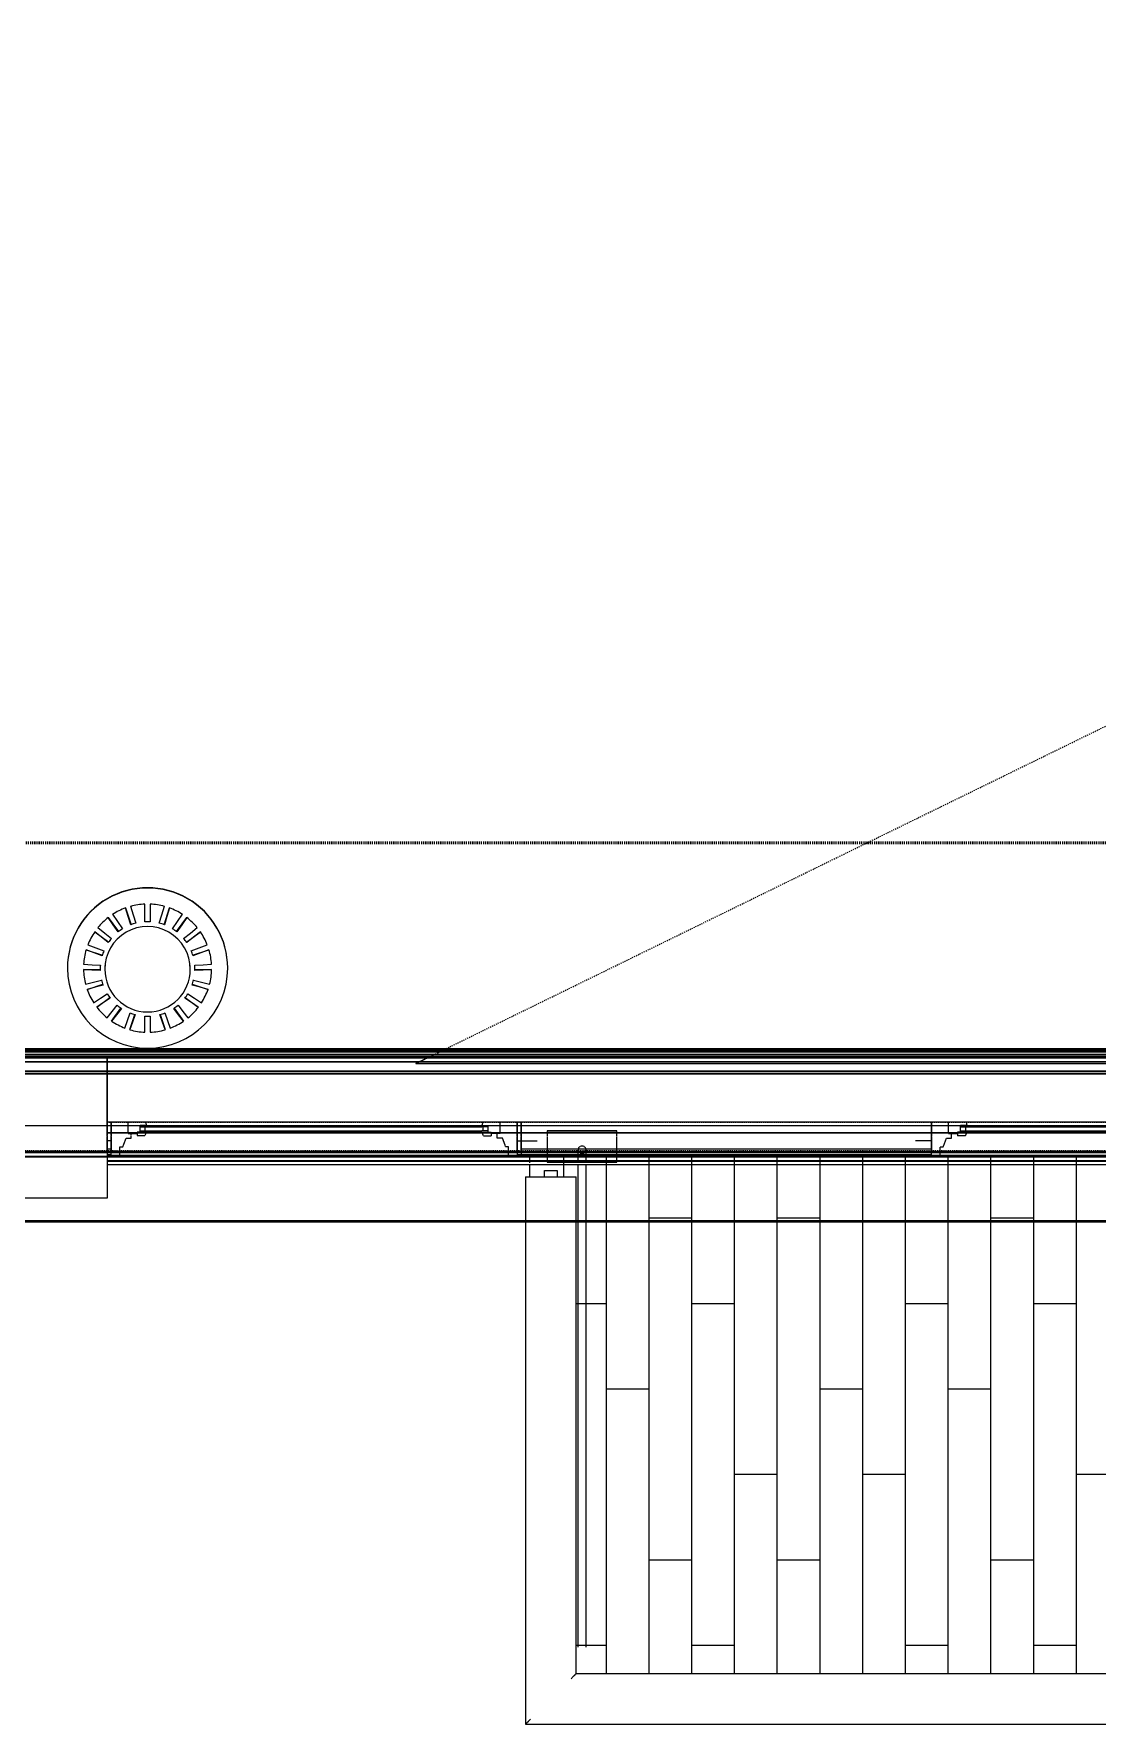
# Model space of a CAD drawing. Header units: inches. Extents: x -4235 to -464, y 9767 to 12269.
# Drawn here: x -2376.2 to -2276.6, y 9926.6 to 10084.9 of the extents above; entities that cross this region are included whole.
import ezdxf

# ---------------------------------------------------------------- set-up
doc = ezdxf.new("R2010")
doc.units = ezdxf.units.IN
doc.header["$MEASUREMENT"] = 0
doc.linetypes.add('Dash 1_16_', pattern=[0.125, 0.0625, -0.0625])
for name, color, linetype, lineweight in [('A-FLOR-1', 192, 'Continuous', 9), ('A-FLOR-HRAL', 11, 'Continuous', 9), ('A-FLOR-PATT-1', 9, 'Continuous', 9), ('A-GENM', 5, 'Continuous', 9), ('A-GLAZ-1', 151, 'Continuous', 9), ('A-GLAZ-2', 151, 'Continuous', 20), ('A-ROOF-1', 10, 'Dash 1_16_', 9), ('A-ROOF-2', 7, 'Dash 1_16_', 9), ('A-WALL-1', 113, 'Continuous', 9), ('C-PROP-LINE-1', 91, 'Dash 1_16_', 50), ('M-EQPM', 50, 'Continuous', 9)]:
    doc.layers.add(name, color=color, linetype=linetype, lineweight=lineweight)

# ---------------------------------------------------------------- blocks, each defined once
blk = doc.blocks.new('Basic Wall _ EXT - FIBER CEMENT - LARGE - ___-2505169-BACKGROUND - ROOF PLAN')
at = {"layer": 'A-WALL-1'}
for p, q in [((-2369.31, 9981.94), (-2368.94, 9981.94)), ((-2368.94, 9981.94), (-2369.31, 9981.94)), ((-2368.94, 9981.91), (-2369.31, 9981.91)), ((-2368.94, 9981.91), (-2369.31, 9981.91)), ((-2330.91, 9981.94), (-2328.1, 9981.94)), ((-2328.1, 9981.94), (-2330.91, 9981.94)), ((-2328.09, 9981.91), (-2330.91, 9981.91)), ((-2328.09, 9981.91), (-2330.91, 9981.91)), ((-2328.1, 9981.94), (-2327.99, 9981.94)), ((-2327.99, 9981.94), (-2328.1, 9981.94)), ((-2327.99, 9981.91), (-2328.09, 9981.91)), ((-2327.99, 9981.91), (-2328.09, 9981.91)), ((-2327.97, 9981.94), (-2327.67, 9981.94)), ((-2327.67, 9981.94), (-2327.97, 9981.94)), ((-2327.67, 9981.91), (-2327.97, 9981.91)), ((-2327.67, 9981.91), (-2327.97, 9981.91)), ((-2327.63, 9981.94), (-2322.56, 9981.94)), ((-2322.56, 9981.94), (-2327.63, 9981.94)), ((-2322.56, 9981.91), (-2327.63, 9981.91)), ((-2322.56, 9981.91), (-2327.63, 9981.91)), ((-2322.52, 9981.94), (-2322.04, 9981.94)), ((-2322.04, 9981.94), (-2322.52, 9981.94)), ((-2322.04, 9981.91), (-2322.52, 9981.91)), ((-2322.04, 9981.91), (-2322.52, 9981.91)), ((-2322.02, 9981.94), (-2321.71, 9981.94)), ((-2321.71, 9981.94), (-2322.02, 9981.94)), ((-2321.71, 9981.91), (-2322.01, 9981.91)), ((-2321.71, 9981.91), (-2322.01, 9981.91)), ((-2321.71, 9981.94), (-2321.6, 9981.94)), ((-2321.6, 9981.94), (-2321.71, 9981.94)), ((-2321.6, 9981.91), (-2321.71, 9981.91)), ((-2321.6, 9981.91), (-2321.71, 9981.91)), ((-2321.6, 9981.94), (-2292.14, 9981.94)), ((-2292.14, 9981.94), (-2321.6, 9981.94)), ((-2292.14, 9981.91), (-2321.6, 9981.91)), ((-2292.14, 9981.91), (-2321.6, 9981.91)), ((-2368.94, 9979.9), (-2369.31, 9979.9)), ((-2368.94, 9979.9), (-2369.31, 9979.9)), ((-2369.31, 9979.87), (-2368.94, 9979.87)), ((-2368.94, 9979.87), (-2369.31, 9979.87)), ((-2328.1, 9979.9), (-2330.91, 9979.9)), ((-2328.1, 9979.9), (-2330.91, 9979.9)), ((-2330.91, 9979.87), (-2328.1, 9979.87)), ((-2328.1, 9979.87), (-2330.91, 9979.87)), ((-2328.02, 9979.9), (-2328.1, 9979.9)), ((-2328.02, 9979.9), (-2328.1, 9979.9)), ((-2328.1, 9979.87), (-2328.02, 9979.87)), ((-2328.02, 9979.87), (-2328.1, 9979.87)), ((-2325.23, 9979.9), (-2327.99, 9979.9)), ((-2325.23, 9979.9), (-2327.99, 9979.9)), ((-2327.99, 9979.87), (-2325.23, 9979.87)), ((-2325.23, 9979.87), (-2327.99, 9979.87)), ((-2325.12, 9979.9), (-2325.18, 9979.9)), ((-2325.12, 9979.9), (-2325.18, 9979.9)), ((-2325.18, 9979.87), (-2325.12, 9979.87)), ((-2325.12, 9979.87), (-2325.18, 9979.87)), ((-2325.05, 9979.9), (-2325.12, 9979.9)), ((-2325.05, 9979.9), (-2325.12, 9979.9)), ((-2325.12, 9979.87), (-2325.04, 9979.87)), ((-2325.04, 9979.87), (-2325.12, 9979.87)), ((-2324.95, 9979.9), (-2325.04, 9979.9)), ((-2324.95, 9979.9), (-2325.04, 9979.9)), ((-2325.04, 9979.87), (-2324.95, 9979.87)), ((-2324.95, 9979.87), (-2325.04, 9979.87)), ((-2324.85, 9979.9), (-2324.95, 9979.9)), ((-2324.85, 9979.9), (-2324.95, 9979.9)), ((-2324.95, 9979.87), (-2324.85, 9979.87)), ((-2324.85, 9979.87), (-2324.95, 9979.87)), ((-2324.76, 9979.9), (-2324.85, 9979.9)), ((-2324.76, 9979.9), (-2324.85, 9979.9)), ((-2324.85, 9979.87), (-2324.76, 9979.87)), ((-2324.76, 9979.87), (-2324.85, 9979.87)), ((-2324.67, 9979.9), (-2324.76, 9979.9)), ((-2324.67, 9979.9), (-2324.76, 9979.9)), ((-2324.76, 9979.87), (-2324.67, 9979.87)), ((-2324.67, 9979.87), (-2324.76, 9979.87)), ((-2324.59, 9979.9), (-2324.67, 9979.9)), ((-2324.59, 9979.9), (-2324.67, 9979.9)), ((-2324.67, 9979.87), (-2324.59, 9979.87)), ((-2324.59, 9979.87), (-2324.67, 9979.87)), ((-2324.53, 9979.9), (-2324.59, 9979.9)), ((-2324.53, 9979.9), (-2324.59, 9979.9)), ((-2324.59, 9979.87), (-2324.53, 9979.87)), ((-2324.53, 9979.87), (-2324.59, 9979.87)), ((-2321.63, 9979.9), (-2324.48, 9979.9)), ((-2321.63, 9979.9), (-2324.48, 9979.9)), ((-2324.48, 9979.87), (-2321.63, 9979.87)), ((-2321.63, 9979.87), (-2324.48, 9979.87)), ((-2292.14, 9979.9), (-2321.6, 9979.9)), ((-2292.14, 9979.9), (-2321.6, 9979.9)), ((-2321.6, 9979.87), (-2292.14, 9979.87)), ((-2292.14, 9979.87), (-2321.6, 9979.87))]:
    blk.add_line(p, q, dxfattribs=at)
blk = doc.blocks.new('Basic Wall _ EXT - FIBER CEMENT - LARGE - ___-2162463-BACKGROUND - ROOF PLAN')
at = {"layer": 'A-WALL-1'}
for p, q in [((-2369.31, 9981.94), (-2071.11, 9981.94)), ((-2071.11, 9981.94), (-2369.31, 9981.94)), ((-2071.11, 9981.91), (-2369.31, 9981.91)), ((-2071.11, 9981.91), (-2369.31, 9981.91)), ((-2177.12, 9979.32), (-2369.31, 9979.32)), ((-2067.92, 9979.31), (-2369.31, 9979.31)), ((-2177.12, 9979.31), (-2369.31, 9979.31)), ((-2177.12, 9979.3), (-2369.31, 9979.3)), ((-2177.12, 9979.28), (-2369.31, 9979.28)), ((-2067.92, 9979.28), (-2369.31, 9979.28)), ((-2369.31, 9978.98), (-2067.92, 9978.98))]:
    blk.add_line(p, q, dxfattribs=at)
blk = doc.blocks.new('Basic Wall _ EXT - FIBER CEMENT - SMALL - ___-2145937-BACKGROUND - ROOF PLAN')
at = {"layer": 'A-WALL-1'}
for p, q in [((-2077.18, 9989.07), (-3851.85, 9989.07)), ((-2077.2, 9989.09), (-3851.82, 9989.09)), ((-2077.24, 9989.13), (-3851.78, 9989.13)), ((-2077.25, 9989.14), (-3851.77, 9989.14)), ((-2077.4, 9989.29), (-3851.63, 9989.29)), ((-2077.6, 9989.49), (-3851.42, 9989.49)), ((-2077.67, 9989.56), (-3851.35, 9989.56)), ((-2077.8, 9989.69), (-3851.22, 9989.69)), ((-2077.91, 9989.8), (-3851.11, 9989.8)), ((-2075.62, 9987.51), (-3853.4, 9987.51)), ((-2075.62, 9987.51), (-3853.4, 9987.51)), ((-3853.2, 9987.72), (-2075.83, 9987.72)), ((-2075.83, 9987.72), (-3853.2, 9987.72)), ((-3852.33, 9988.59), (-2076.7, 9988.59)), ((-2076.7, 9988.59), (-3852.33, 9988.59)), ((-2077.05, 9988.94), (-3851.97, 9988.94)), ((-2077.1, 9988.99), (-3851.93, 9988.99)), ((-2077.11, 9989), (-3851.92, 9989)), ((-2077.17, 9989.06), (-3851.85, 9989.06)), ((-2077.17, 9989.06), (-3851.85, 9989.06)), ((-2075.54, 9987.44), (-3853.48, 9987.44)), ((-2075.54, 9987.44), (-3853.48, 9987.44)), ((-2070.72, 9982.61), (-3858.3, 9982.61)), ((-2070.72, 9982.61), (-3858.3, 9982.61)), ((-2067.77, 9979.66), (-3861.25, 9979.66)), ((-2067.84, 9979.73), (-3861.19, 9979.73)), ((-3860.81, 9980.11), (-2068.22, 9980.11)), ((-2068.29, 9980.19), (-3860.73, 9980.19)), ((-2068.29, 9980.19), (-3860.73, 9980.19)), ((-3867.29, 9973.63), (-2061.73, 9973.63)), ((-2061.73, 9973.63), (-3867.29, 9973.63)), ((-2061.81, 9973.7), (-3867.21, 9973.7)), ((-2061.81, 9973.7), (-3867.21, 9973.7))]:
    blk.add_line(p, q, dxfattribs=at)
blk = doc.blocks.new('Window-Double_Hung-Andersen-400_Series-Tilt_Wash - DOUBLE HUNG - COTTAGE - 3RD FLOOR-V67-BACKGROUND - ROOF PLAN')
at = {"layer": 'A-GLAZ-1'}
for p, q in [((-16.29, -2.13), (-15.7, -2.13)), ((-16.29, -2.5), (-15.7, -2.5)), ((-15.82, -2.5), (-15.82, -2.13)), ((-15.7, -2), (15.7, -2)), ((-15.7, -2.13), (15.7, -2.13)), ((-15.7, -2.5), (15.7, -2.5)), ((-15.7, -2.63), (15.7, -2.63)), ((16.29, -2.13), (15.7, -2.13)), ((16.29, -2.5), (15.7, -2.5)), ((15.82, -2.5), (15.82, -2.13))]:
    blk.add_line(p, q, dxfattribs=at)
at = {"layer": 'A-GLAZ-2'}
for p, q in [((-19.01, -2.01), (-19.01, -1.69)), ((-19.01, -2.69), (-19.01, -2.01)), ((-19.01, -2.89), (-19.01, -2.72)), ((-19.01, -2.95), (-19.01, -2.9)), ((-19.01, -3.92), (-19.01, -3)), ((-17.42, -2.01), (-17.42, -1.69)), ((-17.42, -2.69), (-17.42, -2.01)), ((-17.42, -2.75), (-16.57, -2.75)), ((-17.14, -2.89), (-17.14, -2.75)), ((-17.14, -2.95), (-17.14, -2.9)), ((-17.14, -3.19), (-17.14, -3)), ((-16.57, -2.63), (-16.57, -2.69)), ((-15.7, -2.63), (-16.57, -2.63)), ((-16.57, -2.72), (-16.57, -2.89)), ((-16.57, -2.9), (-16.57, -2.95)), ((-15.86, -2.97), (-16.57, -2.97)), ((-15.7, -2), (-16.29, -2)), ((-16.29, -2.63), (-16.29, -2.01)), ((-15.85, -2.95), (-15.82, -2.9)), ((-15.82, -2.89), (-15.74, -2.72)), ((-15.78, -1.69), (-15.7, -2)), ((-15.73, -2.69), (-15.7, -2.63)), ((15.78, -1.69), (15.7, -2)), ((15.7, -2), (16.29, -2)), ((15.73, -2.69), (15.7, -2.63)), ((15.7, -2.63), (16.57, -2.63)), ((15.82, -2.89), (15.74, -2.72)), ((15.85, -2.95), (15.82, -2.9)), ((15.86, -2.97), (16.57, -2.97)), ((16.29, -2.63), (16.29, -2.01)), ((16.57, -2.63), (16.57, -2.69)), ((16.57, -2.72), (16.57, -2.89)), ((17.42, -2.75), (16.57, -2.75)), ((16.57, -2.9), (16.57, -2.95)), ((17.14, -2.89), (17.14, -2.75)), ((17.14, -2.95), (17.14, -2.9)), ((17.14, -3.19), (17.14, -3)), ((17.42, -2.01), (17.42, -1.69)), ((17.42, -2.69), (17.42, -2.01)), ((19.01, -1.69), (19.01, -2.01)), ((19.01, -2.01), (19.01, -2.69)), ((19.01, -2.72), (19.01, -2.89)), ((19.01, -2.9), (19.01, -2.95)), ((19.01, -3), (19.01, -4.01)), ((-19.01, -3.44), (-20.51, -3.44)), ((-19.01, -4.15), (-19.01, -3.93)), ((-19.01, -4.21), (-19.01, -4.16)), ((-19.01, -4.27), (-19.01, -4.22)), ((-19.01, -4.34), (-19.01, -4.28)), ((-19.01, -4.81), (-19.01, -4.56)), ((-18.2, -4), (-17.92, -4)), ((-18.2, -4.15), (-18.2, -4.03)), ((-18.2, -4.21), (-18.2, -4.16)), ((-18.2, -4.27), (-18.2, -4.22)), ((-18.2, -4.34), (-18.2, -4.28)), ((-18.2, -4.81), (-18.2, -4.56)), ((-17.92, -4), (-17.9, -3.93)), ((-17.9, -3.93), (-17.61, -3.19)), ((-17.61, -3.19), (-17.14, -3.19)), ((17.61, -3.19), (17.14, -3.19)), ((17.92, -4), (17.61, -3.19)), ((18.2, -4), (17.92, -4)), ((18.2, -4.1), (18.2, -4.01)), ((18.2, -4.15), (18.2, -4.11)), ((18.2, -4.21), (18.2, -4.16)), ((18.2, -4.28), (18.2, -4.22)), ((18.2, -4.34), (18.2, -4.28)), ((18.2, -4.81), (18.2, -4.56)), ((19.01, -3.44), (20.51, -3.44)), ((19.01, -4.01), (19.01, -4.1)), ((19.01, -4.11), (19.01, -4.15)), ((19.01, -4.16), (19.01, -4.21)), ((19.01, -4.22), (19.01, -4.28)), ((19.01, -4.28), (19.01, -4.34)), ((19.01, -4.56), (19.01, -4.81)), ((19.01, -4.81), (-19.01, -4.81))]:
    blk.add_line(p, q, dxfattribs=at)
blk = doc.blocks.new('Window-Double_Hung-Andersen-400_Series-Tilt_Wash - DOUBLE HUNG - COTTAGE - 3RD FLOOR-V80-BACKGROUND - ROOF PLAN')
at = {"layer": 'A-GLAZ-1'}
for p, q in [((-16.29, -2.13), (-15.7, -2.13)), ((-16.29, -2.5), (-15.7, -2.5)), ((-15.82, -2.5), (-15.82, -2.13)), ((-15.7, -2), (15.7, -2)), ((-15.7, -2.13), (15.7, -2.13)), ((-15.7, -2.5), (15.7, -2.5)), ((-15.7, -2.63), (15.7, -2.63)), ((16.29, -2.13), (15.7, -2.13)), ((16.29, -2.5), (15.7, -2.5)), ((15.82, -2.5), (15.82, -2.13))]:
    blk.add_line(p, q, dxfattribs=at)
at = {"layer": 'A-GLAZ-2'}
for p, q in [((-19.01, -2.01), (-19.01, -1.69)), ((-19.01, -2.69), (-19.01, -2.01)), ((-19.01, -2.89), (-19.01, -2.72)), ((-19.01, -2.94), (-19.01, -2.9)), ((-19.01, -3.75), (-19.01, -3)), ((-17.42, -2.01), (-17.42, -1.69)), ((-17.42, -2.69), (-17.42, -2.01)), ((-17.42, -2.75), (-16.57, -2.75)), ((-17.14, -2.89), (-17.14, -2.75)), ((-17.14, -2.94), (-17.14, -2.9)), ((-17.14, -3.19), (-17.14, -3)), ((-16.57, -2.63), (-16.57, -2.69)), ((-15.7, -2.63), (-16.57, -2.63)), ((-16.57, -2.72), (-16.57, -2.89)), ((-16.57, -2.9), (-16.57, -2.94)), ((-15.86, -2.97), (-16.57, -2.97)), ((-15.7, -2), (-16.29, -2)), ((-16.29, -2.63), (-16.29, -2.01)), ((-15.84, -2.94), (-15.82, -2.9)), ((-15.82, -2.89), (-15.74, -2.72)), ((-15.78, -1.69), (-15.7, -2)), ((-15.73, -2.69), (-15.7, -2.63)), ((15.78, -1.69), (15.7, -2)), ((15.7, -2), (16.29, -2)), ((15.73, -2.69), (15.7, -2.63)), ((15.7, -2.63), (16.57, -2.63)), ((15.82, -2.89), (15.74, -2.72)), ((15.85, -2.95), (15.82, -2.9)), ((15.86, -2.97), (16.57, -2.97)), ((16.29, -2.63), (16.29, -2.01)), ((16.57, -2.63), (16.57, -2.69)), ((16.57, -2.72), (16.57, -2.89)), ((17.42, -2.75), (16.57, -2.75)), ((16.57, -2.9), (16.57, -2.95)), ((17.14, -2.89), (17.14, -2.75)), ((17.14, -2.95), (17.14, -2.9)), ((17.14, -3.19), (17.14, -3)), ((17.42, -2.01), (17.42, -1.69)), ((17.42, -2.69), (17.42, -2.01)), ((19.01, -1.69), (19.01, -2.01)), ((19.01, -2.01), (19.01, -2.69)), ((19.01, -2.72), (19.01, -2.89)), ((19.01, -2.9), (19.01, -2.95)), ((19.01, -3), (19.01, -3.83)), ((-19.01, -3.44), (-19.39, -3.44)), ((-19.01, -4.11), (-19.01, -3.75)), ((-19.01, -4.21), (-19.01, -4.16)), ((-19.01, -4.27), (-19.01, -4.22)), ((-19.01, -4.33), (-19.01, -4.28)), ((-19.01, -4.39), (-19.01, -4.34)), ((-19.01, -4.81), (-19.01, -4.56)), ((-18.2, -4), (-17.92, -4)), ((-18.2, -4.11), (-18.2, -4)), ((-18.2, -4.21), (-18.2, -4.16)), ((-18.2, -4.27), (-18.2, -4.22)), ((-18.2, -4.33), (-18.2, -4.28)), ((-18.2, -4.39), (-18.2, -4.34)), ((-18.2, -4.81), (-18.2, -4.56)), ((-17.92, -4), (-17.83, -3.75)), ((-17.83, -3.75), (-17.61, -3.19)), ((-17.61, -3.19), (-17.14, -3.19)), ((17.61, -3.19), (17.14, -3.19)), ((17.86, -3.83), (17.61, -3.19)), ((17.91, -3.96), (17.86, -3.84)), ((18.2, -4), (17.92, -4)), ((18.2, -4.15), (18.2, -4)), ((18.2, -4.21), (18.2, -4.16)), ((18.2, -4.27), (18.2, -4.22)), ((18.2, -4.34), (18.2, -4.28)), ((18.2, -4.81), (18.2, -4.56)), ((19.01, -3.44), (20.51, -3.44)), ((19.01, -3.84), (19.01, -4.15)), ((19.01, -4.16), (19.01, -4.21)), ((19.01, -4.22), (19.01, -4.27)), ((19.01, -4.28), (19.01, -4.34)), ((19.01, -4.56), (19.01, -4.81)), ((19.01, -4.81), (-19.01, -4.81))]:
    blk.add_line(p, q, dxfattribs=at)
blk = doc.blocks.new('Window-Double_Hung-Andersen-400_Series-Tilt_Wash - DOUBLE HUNG - REVERSE COTTAGE - 2ND FLOOR-V134-BACKGROUND - ROOF PLAN')
at = {"layer": 'A-GLAZ-2'}
for p, q in [((19.01, -1.69), (19.01, -2.01)), ((19.01, -2.01), (19.01, -2.69)), ((19.01, -2.72), (19.01, -2.89)), ((19.01, -2.9), (19.01, -2.95)), ((19.01, -3), (19.01, -3.84)), ((-19.39, -3.44), (-19.76, -3.44)), ((19.01, -3.44), (20.51, -3.44)), ((19.01, -3.84), (19.01, -4.15)), ((19.01, -4.16), (19.01, -4.21)), ((19.01, -4.22), (19.01, -4.27)), ((19.01, -4.28), (19.01, -4.34)), ((19.01, -4.56), (19.01, -4.76)), ((19.01, -4.81), (18.64, -4.81)), ((19.01, -4.76), (19.01, -4.81))]:
    blk.add_line(p, q, dxfattribs=at)
blk = doc.blocks.new('Family1 - SCUPPER - east_west-V150-BACKGROUND - ROOF PLAN')
at = {"layer": 'A-GENM'}
for p, q in [((-5, 8.81), (5, 8.81)), ((-5, 4.97), (-5, 8.81)), ((5, 8.81), (5, 4.97)), ((-5, 4.56), (-5, 4.97)), ((5, 4.97), (5, 4.56)), ((-5, 4.34), (-5, 4.39)), ((-5, 4.28), (-5, 4.33)), ((-5, 4.22), (-5, 4.27)), ((-5, 4.16), (-5, 4.21)), ((-5, 3), (-5, 4.11)), ((5, 4.39), (5, 4.34)), ((5, 4.33), (5, 4.28)), ((5, 4.27), (5, 4.22)), ((5, 4.21), (5, 4.16)), ((5, 4.11), (5, 3)), ((-5, 2.9), (-5, 2.94)), ((-5, 2.01), (-5, 2.89)), ((-5, -2.81), (-5, 2.01)), ((5, 2.94), (5, 2.9)), ((5, 2.89), (5, 2.01)), ((5, 2.01), (5, -2.81)), ((-5, -2.89), (-5, -2.81)), ((-5, -3.09), (-5, -2.89)), ((-5, -3.96), (-5, -3.09)), ((5, -2.81), (5, -2.89)), ((5, -2.93), (5, -3.09)), ((5, -3.09), (5, -3.96)), ((-5, -4.26), (-5, -3.96)), ((-5, -4.33), (-5, -4.27)), ((5, -4.44), (-5, -4.44)), ((5, -3.96), (5, -4.26)), ((5, -4.27), (5, -4.33))]:
    blk.add_line(p, q, dxfattribs=at)
blk = doc.blocks.new('Railing - Baluster_01-V162-BACKGROUND - ROOF PLAN')
at = {"layer": 'A-FLOR-HRAL'}
for p, q in [((-0.59, 1.18), (0.59, 1.18)), ((-0.59, 0.59), (-0.59, 1.18)), ((0.59, 1.18), (0.59, 0.59))]:
    blk.add_line(p, q, dxfattribs=at)
blk = doc.blocks.new('Railing - Railing-2700276-BACKGROUND - ROOF PLAN')
at = {"layer": 'A-FLOR-HRAL'}
for p, q in [((-2330.14, 9977.83), (-2330.14, 9973.7)), ((-2330.14, 9977.83), (-2329.66, 9977.83)), ((-2329.66, 9977.83), (-2325.88, 9977.83)), ((-2325.88, 9977.83), (-2325.41, 9977.83)), ((-2325.41, 9973.7), (-2325.41, 9977.83)), ((-2220.81, 9977.83), (-2220.81, 9973.7)), ((-2220.81, 9977.83), (-2220.34, 9977.83)), ((-2220.34, 9977.83), (-2216.56, 9977.83)), ((-2216.56, 9977.83), (-2216.1, 9977.83)), ((-2216.1, 9977.83), (-2216.09, 9977.83)), ((-2216.09, 9973.7), (-2216.09, 9977.83)), ((-2330.14, 9973.7), (-2330.14, 9973.63)), ((-2330.14, 9973.63), (-2330.14, 9926.58)), ((-2325.41, 9973.63), (-2325.41, 9973.7)), ((-2325.41, 9931.3), (-2325.41, 9973.63)), ((-2220.81, 9973.7), (-2220.81, 9973.63)), ((-2220.81, 9973.63), (-2220.81, 9931.3)), ((-2216.09, 9973.63), (-2216.09, 9973.7)), ((-2216.09, 9926.58), (-2216.09, 9973.63)), ((-2220.81, 9931.3), (-2325.41, 9931.3)), ((-2330.14, 9926.58), (-2216.09, 9926.58))]:
    blk.add_line(p, q, dxfattribs=at)
for points, knots in [([(-2325.88, 9930.83), (-2325.84, 9930.87), (-2325.78, 9930.93), (-2325.7, 9931.01), (-2325.66, 9931.06), (-2325.62, 9931.09), (-2325.59, 9931.13), (-2325.56, 9931.16), (-2325.53, 9931.18), (-2325.5, 9931.21), (-2325.47, 9931.24), (-2325.45, 9931.27), (-2325.42, 9931.29), (-2325.41, 9931.3), (-2325.41, 9931.3)], [0, 0, 0, 0, 0.166667, 0.25, 0.333333, 0.375, 0.416667, 0.5, 0.541667, 0.583333, 0.666667, 0.75, 0.833333, 1, 1, 1, 1]), ([(-2220.34, 9930.83), (-2220.38, 9930.87), (-2220.44, 9930.93), (-2220.52, 9931.01), (-2220.57, 9931.06), (-2220.6, 9931.09), (-2220.63, 9931.13), (-2220.67, 9931.16), (-2220.69, 9931.18), (-2220.72, 9931.21), (-2220.75, 9931.24), (-2220.78, 9931.27), (-2220.8, 9931.29), (-2220.81, 9931.3), (-2220.81, 9931.3)], [0, 0, 0, 0, 0.166667, 0.25, 0.333333, 0.375, 0.416667, 0.5, 0.541667, 0.583333, 0.666667, 0.75, 0.833333, 1, 1, 1, 1]), ([(-2330.14, 9926.58), (-2330.14, 9926.58), (-2330.13, 9926.59), (-2330.1, 9926.61), (-2330.07, 9926.64), (-2330.05, 9926.67), (-2330.02, 9926.69), (-2329.99, 9926.72), (-2329.95, 9926.76), (-2329.91, 9926.8), (-2329.87, 9926.84), (-2329.84, 9926.88), (-2329.77, 9926.95), (-2329.7, 9927.01), (-2329.66, 9927.05)], [0, 0, 0, 0, 0.166667, 0.25, 0.333333, 0.416667, 0.458333, 0.5, 0.583333, 0.666667, 0.708333, 0.75, 0.833333, 1, 1, 1, 1]), ([(-2216.09, 9926.58), (-2216.09, 9926.58), (-2216.09, 9926.59), (-2216.12, 9926.61), (-2216.15, 9926.64), (-2216.18, 9926.67), (-2216.2, 9926.69), (-2216.23, 9926.72), (-2216.27, 9926.76), (-2216.31, 9926.8), (-2216.35, 9926.84), (-2216.39, 9926.88), (-2216.46, 9926.95), (-2216.52, 9927.01), (-2216.56, 9927.05)], [0, 0, 0, 0, 0.166667, 0.25, 0.333333, 0.416667, 0.458333, 0.5, 0.583333, 0.666667, 0.708333, 0.75, 0.833333, 1, 1, 1, 1])]:
    blk.add_open_spline(points, degree=3, knots=knots, dxfattribs=at)
blk.add_blockref('Railing - Baluster_01-V162-BACKGROUND - ROOF PLAN', (-2327.77, 9977.24))
blk = doc.blocks.new('Walls 44 - Walls 1-2569370-BACKGROUND - ROOF PLAN')
at = {"layer": 'A-WALL-1'}
for p, q in [((-2328.1, 9982.13), (-2328.1, 9981.94)), ((-2328.1, 9982.13), (-2327.99, 9982.13)), ((-2327.67, 9982.13), (-2328.1, 9982.13)), ((-2328.1, 9981.91), (-2328.1, 9981.74)), ((-2328.1, 9981.73), (-2328.1, 9981.68)), ((-2328.1, 9981.62), (-2328.1, 9980.79)), ((-2327.99, 9982.13), (-2327.67, 9982.13)), ((-2327.67, 9982.13), (-2327.15, 9982.13)), ((-2325.69, 9982.13), (-2327.67, 9982.13)), ((-2327.15, 9982.13), (-2326.48, 9982.13)), ((-2326.48, 9982.13), (-2325.69, 9982.13)), ((-2325.69, 9982.13), (-2324.01, 9982.13)), ((-2324.85, 9982.13), (-2325.69, 9982.13)), ((-2324.01, 9982.13), (-2324.85, 9982.13)), ((-2324.01, 9982.13), (-2322.56, 9982.13)), ((-2321.71, 9982.13), (-2324.01, 9982.13)), ((-2322.56, 9982.13), (-2321.6, 9982.13)), ((-2321.6, 9982.13), (-2321.71, 9982.13)), ((-2321.6, 9981.94), (-2321.6, 9982.13)), ((-2321.6, 9981.74), (-2321.6, 9981.91)), ((-2321.6, 9981.68), (-2321.6, 9981.73)), ((-2321.6, 9980.77), (-2321.6, 9981.62)), ((-2328.1, 9980.78), (-2328.1, 9980.47)), ((-2328.1, 9980.47), (-2328.1, 9980.42)), ((-2328.1, 9980.41), (-2328.1, 9980.35)), ((-2328.1, 9980.34), (-2328.1, 9980.29)), ((-2328.1, 9980.07), (-2328.1, 9979.66)), ((-2328.1, 9979.66), (-2328.1, 9979.32)), ((-2325.23, 9980.34), (-2325.23, 9980.29)), ((-2325.23, 9980.07), (-2325.23, 9979.66)), ((-2325.23, 9979.66), (-2325.23, 9979.32)), ((-2324.48, 9980.29), (-2324.48, 9980.34)), ((-2324.48, 9979.66), (-2324.48, 9980.07)), ((-2324.48, 9979.32), (-2324.48, 9979.66)), ((-2321.6, 9980.47), (-2321.6, 9980.77)), ((-2321.6, 9980.42), (-2321.6, 9980.47)), ((-2321.6, 9980.35), (-2321.6, 9980.41)), ((-2321.6, 9980.29), (-2321.6, 9980.34)), ((-2321.6, 9979.66), (-2321.6, 9980.07)), ((-2321.6, 9979.32), (-2321.6, 9979.66)), ((-2328.1, 9979.28), (-2328.1, 9979.2)), ((-2328.1, 9979.2), (-2327.99, 9979.2)), ((-2325.69, 9979.2), (-2328.1, 9979.2)), ((-2327.99, 9979.2), (-2325.23, 9979.2)), ((-2321.71, 9979.2), (-2325.69, 9979.2)), ((-2325.23, 9979.28), (-2325.23, 9979.2)), ((-2325.23, 9979.2), (-2325.23, 9979.15)), ((-2325.23, 9978.99), (-2325.23, 9973.7)), ((-2325.18, 9979.2), (-2325.12, 9979.2)), ((-2325.12, 9979.2), (-2325.04, 9979.2)), ((-2325.04, 9979.2), (-2324.95, 9979.2)), ((-2324.95, 9979.2), (-2324.85, 9979.2)), ((-2324.85, 9979.2), (-2324.76, 9979.2)), ((-2324.75, 9979.2), (-2324.66, 9979.2)), ((-2324.66, 9979.2), (-2324.59, 9979.2)), ((-2324.58, 9979.2), (-2324.53, 9979.2)), ((-2324.48, 9979.2), (-2324.48, 9979.28)), ((-2324.48, 9979.15), (-2324.48, 9979.2)), ((-2324.48, 9973.7), (-2324.48, 9978.99)), ((-2324.47, 9979.2), (-2322.56, 9979.2)), ((-2322.56, 9979.2), (-2322.04, 9979.2)), ((-2322.04, 9979.2), (-2321.71, 9979.2)), ((-2321.71, 9979.2), (-2321.6, 9979.2)), ((-2321.6, 9979.2), (-2321.71, 9979.2)), ((-2321.6, 9979.2), (-2321.6, 9979.28)), ((-2325.23, 9973.7), (-2325.23, 9973.63)), ((-2325.23, 9973.63), (-2325.23, 9933.78)), ((-2324.48, 9973.63), (-2324.48, 9973.7)), ((-2324.48, 9933.78), (-2324.48, 9973.63))]:
    blk.add_line(p, q, dxfattribs=at)
for start_param, end_param in [(3.006724, 3.141593), (3.191131, 3.347119), (2.662682, 2.804552), (2.124407, 2.617994), (1.047198, 2.094395), (4.18879, 4.712389), (4.712389, 4.974188), (4.974188, 5.235988), (0.523599, 1.013769), (0.336976, 0.478911), (6.077585, 6.233647), (0, 0.134868)]:
    blk.add_ellipse((-2324.85, 9980.36), major_axis=(0.375, 0), ratio=0.921805, start_param=start_param, end_param=end_param, dxfattribs=at)
blk = doc.blocks.new('22142613 - Roof Drains - Type A - 15_ Strainer - 8_ Drain-V169-BACKGROUND - ROOF PLAN')
at = {"layer": 'M-EQPM'}
for p, q in [((-3564.85, 10002.12), (-3563.88, 10000.79)), ((-3563.23, 10003.01), (-3562.72, 10001.43)), ((-3559.63, 10001.43), (-3559.12, 10003.01)), ((-3558.46, 10000.79), (-3557.5, 10002.12)), ((-3566.12, 10000.77), (-3564.81, 9999.81)), ((-3557.54, 9999.81), (-3556.23, 10000.77)), ((-3566.92, 9999.09), (-3565.4, 9998.59)), ((-3556.95, 9998.59), (-3555.42, 9999.09)), ((-3568.67, 9997.4), (-3568.67, 9997.37)), ((-3567.17, 9997.23), (-3565.6, 9997.23)), ((-3565.17, 9997.61), (-3565.17, 9997.4)), ((-3557.17, 9997.4), (-3557.17, 9997.61)), ((-3556.75, 9997.23), (-3555.18, 9997.23)), ((-3553.67, 9997.37), (-3553.67, 9997.4)), ((-3566.83, 9995.38), (-3565.36, 9995.86)), ((-3556.99, 9995.86), (-3555.51, 9995.38)), ((-3565.93, 9993.72), (-3564.7, 9994.62)), ((-3557.65, 9994.62), (-3556.42, 9993.72)), ((-3564.55, 9992.41), (-3563.66, 9993.63)), ((-3562.82, 9991.61), (-3562.36, 9993.03)), ((-3559.99, 9993.03), (-3559.53, 9991.61)), ((-3558.68, 9993.63), (-3557.8, 9992.41))]:
    blk.add_line(p, q, dxfattribs=at)
at = {"layer": 'M-EQPM', "flags": 128}
for points in [[(-3561.42, 10001.71), (-3561.42, 10002.54), (-3561.42, 10003.37)], [(-3560.92, 10003.37), (-3560.92, 10002.54), (-3560.92, 10001.71)], [(-3563.92, 10000.76), (-3564.39, 10001.44), (-3564.85, 10002.12)], [(-3564.44, 10002.41), (-3563.98, 10001.73), (-3563.51, 10001.04)], [(-3562.75, 10001.43), (-3562.99, 10002.22), (-3563.23, 10003.01)], [(-3562.76, 10003.16), (-3562.51, 10002.37), (-3562.27, 10001.58)], [(-3560.08, 10001.58), (-3559.84, 10002.37), (-3559.59, 10003.16)], [(-3559.12, 10003.01), (-3559.36, 10002.22), (-3559.6, 10001.43)], [(-3558.83, 10001.04), (-3558.37, 10001.73), (-3557.91, 10002.41)], [(-3557.5, 10002.12), (-3557.96, 10001.44), (-3558.42, 10000.76)], [(-3564.85, 9999.76), (-3565.48, 10000.26), (-3566.12, 10000.77)], [(-3565.82, 10001.17), (-3565.18, 10000.66), (-3564.54, 10000.16)], [(-3557.8, 10000.16), (-3557.16, 10000.66), (-3556.53, 10001.17)], [(-3556.23, 10000.77), (-3556.86, 10000.26), (-3557.5, 9999.76)], [(-3565.43, 9998.52), (-3566.17, 9998.8), (-3566.92, 9999.09)], [(-3566.76, 9999.56), (-3566.01, 9999.28), (-3565.26, 9998.99)], [(-3557.09, 9998.99), (-3556.34, 9999.28), (-3555.59, 9999.56)], [(-3555.42, 9999.09), (-3556.17, 9998.8), (-3556.92, 9998.52)], [(-3565.6, 9997.15), (-3566.38, 9997.19), (-3567.17, 9997.23)], [(-3567.16, 9997.73), (-3566.37, 9997.69), (-3565.58, 9997.65)], [(-3556.76, 9997.65), (-3555.97, 9997.69), (-3555.18, 9997.73)], [(-3555.18, 9997.23), (-3555.96, 9997.19), (-3556.75, 9997.15)], [(-3566.98, 9995.86), (-3566.23, 9996.06), (-3565.48, 9996.26)], [(-3565.34, 9995.78), (-3566.08, 9995.58), (-3566.83, 9995.38)], [(-3555.51, 9995.38), (-3556.26, 9995.58), (-3557.01, 9995.78)], [(-3556.87, 9996.26), (-3556.12, 9996.06), (-3555.37, 9995.86)], [(-3566.22, 9994.13), (-3565.58, 9994.55), (-3564.94, 9994.97)], [(-3564.66, 9994.56), (-3565.29, 9994.14), (-3565.93, 9993.72)], [(-3564.95, 9992.71), (-3564.49, 9993.31), (-3564.02, 9993.9)], [(-3558.32, 9993.9), (-3557.86, 9993.31), (-3557.4, 9992.71)], [(-3556.42, 9993.72), (-3557.05, 9994.14), (-3557.69, 9994.56)], [(-3557.4, 9994.97), (-3556.77, 9994.55), (-3556.13, 9994.13)], [(-3563.62, 9993.6), (-3564.09, 9993.01), (-3564.55, 9992.41)], [(-3563.3, 9991.76), (-3563.05, 9992.47), (-3562.81, 9993.18)], [(-3562.33, 9993.02), (-3562.58, 9992.31), (-3562.82, 9991.61)], [(-3561.42, 9991.38), (-3561.42, 9992.13), (-3561.42, 9992.87)], [(-3560.92, 9992.87), (-3560.92, 9992.13), (-3560.92, 9991.38)], [(-3559.53, 9991.61), (-3559.77, 9992.31), (-3560.01, 9993.02)], [(-3559.54, 9993.18), (-3559.3, 9992.47), (-3559.05, 9991.76)], [(-3557.8, 9992.41), (-3558.26, 9993.01), (-3558.72, 9993.6)]]:
    blk.add_lwpolyline(points, dxfattribs=at)
at = {"layer": 'M-EQPM'}
for centre, major_axis, start_param, end_param in [((-3561.17, 9997.4), (7.5, 0), 0, 3.141593), ((-3561.17, 9997.37), (7.5, 0), 0, 3.141593), ((-3561.17, 9997.37), (6, 0), 1.612475, 1.83765), ((-3561.17, 9997.37), (6, 0), 1.303943, 1.529118), ((-3561.17, 9997.37), (6, 0), 2.230094, 2.456861), ((-3561.17, 9997.37), (6, 0), 1.921009, 2.146732), ((-3561.17, 9997.37), (6, 0), 0.994861, 1.220584), ((-3561.17, 9997.37), (6, 0), 0.684732, 0.911499), ((-3561.17, 9997.37), (6, 0), 2.540227, 2.768432), ((-3561.17, 9997.27), (4, 0), 0, 3.141593), ((-3561.17, 9997.29), (4.43, 0), 2.43676, 2.549818), ((-3561.17, 9997.29), (4.43, 0), 2.128072, 2.241119), ((-3561.17, 9997.29), (4.43, 0), 1.820803, 1.933842), ((-3561.17, 9997.29), (4.43, 0), 1.514279, 1.627314), ((-3561.17, 9997.29), (4.43, 0), 1.207751, 1.32079), ((-3561.17, 9997.29), (4.43, 0), 0.900473, 1.013521), ((-3561.17, 9997.29), (4.43, 0), 0.591774, 0.704832), ((-3561.17, 9997.37), (6, 0), 0.373161, 0.601365), ((-3561.17, 9997.37), (6, 0), 2.851802, 3.081699), ((-3561.17, 9997.29), (4.43, 0), 2.747406, 2.860472), ((-3561.17, 9997.29), (4.43, 0), 0.28112, 0.394187), ((-3561.17, 9997.37), (6, 0), 0.059893, 0.289791), ((-3561.17, 9997.37), (7.5, 0), 3.141593, 6.283185), ((-3561.17, 9997.37), (6, 0), 3.16507, 3.39675), ((-3561.17, 9997.29), (4.43, 0), 3.060354, 3.141593), ((-3561.17, 9997.29), (4.43, 0), 3.141593, 3.173424), ((-3561.17, 9997.27), (4, 0), 3.141593, 6.283185), ((-3561.17, 9997.29), (4.43, 0), 0, 0.081239), ((-3561.17, 9997.29), (4.43, 0), 6.251354, 6.283185), ((-3561.17, 9997.37), (6, 0), 6.028028, 6.259707), ((-3561.17, 9997.29), (4.43, 0), 3.375724, 3.488791), ((-3561.17, 9997.29), (4.43, 0), 5.935987, 6.049054), ((-3561.17, 9997.37), (6, 0), 3.48012, 3.713498), ((-3561.17, 9997.29), (4.43, 0), 3.693397, 3.806455), ((-3561.17, 9997.29), (4.43, 0), 4.013027, 4.126075), ((-3561.17, 9997.29), (4.43, 0), 5.298703, 5.411751), ((-3561.17, 9997.29), (4.43, 0), 5.618323, 5.731381), ((-3561.17, 9997.37), (6, 0), 5.71128, 5.944658), ((-3561.17, 9997.37), (6, 0), 3.796864, 4.031687), ((-3561.17, 9997.37), (6, 0), 4.11505, 4.350924), ((-3561.17, 9997.29), (4.43, 0), 4.334077, 4.447116), ((-3561.17, 9997.29), (4.43, 0), 4.655871, 4.768907), ((-3561.17, 9997.29), (4.43, 0), 4.977662, 5.090701), ((-3561.17, 9997.37), (6, 0), 5.073854, 5.309728), ((-3561.17, 9997.37), (6, 0), 5.393091, 5.627914), ((-3561.17, 9997.37), (6, 0), 4.434283, 4.67071), ((-3561.17, 9997.37), (6, 0), 4.754068, 4.990495)]:
    blk.add_ellipse(centre, major_axis=major_axis, ratio=0.999788, start_param=start_param, end_param=end_param, dxfattribs=at)
blk = doc.blocks.new('Family - ___-2835860-BACKGROUND - ROOF PLAN')
at = {"layer": 'C-PROP-LINE-1'}
blk.add_line((-2067.92, 9980.19), (-2523.72, 9980.19), dxfattribs=at)
blk = doc.blocks.new('Family - ___-2835903-BACKGROUND - ROOF PLAN')
at = {"layer": 'C-PROP-LINE-1'}
blk.add_line((-2096.82, 10009.09), (-3831.82, 10009.09), dxfattribs=at)
blk = doc.blocks.new('Family - ___-2835932-BACKGROUND - ROOF PLAN')
at = {"layer": 'C-PROP-LINE-1'}
blk.add_line((-2067.92, 9980.19), (-3860.72, 9980.19), dxfattribs=at)

msp = doc.modelspace()

# ---------------------------------------------------------------- hatches: boundary and pattern name
at = {"layer": 'A-FLOR-PATT-1'}
h = msp.add_hatch(dxfattribs=at)
h.set_pattern_fill('FP_29', color=256, style=0, pattern_type=2)
h.set_pattern_definition([(90, (-1554.576, 11021.939), (-4, 2e-16), []), (180, (-1554.576, 11021.939), (-8, -8), [4, -28]), (180, (-1558.576, 11037.939), (-8, -8), [4, -28])])
h.paths.add_polyline_path([(-2238.93, 9931.3), (-2220.81, 9931.3), (-2220.79, 9977.83), (-2216.45, 9977.83), (-2216.45, 9979.81), (-2329.77, 9979.83), (-2329.77, 9977.83), (-2328.36, 9977.83), (-2328.36, 9978.42), (-2327.18, 9978.42), (-2327.18, 9977.83), (-2325.41, 9977.83), (-2325.41, 9931.3), (-2294.99, 9931.3)], flags=0)

# ---------------------------------------------------------------- linework, layer by layer
at = {"layer": 'A-FLOR-1'}
for p, q in [((-2328.02, 9979.83), (-2329.77, 9979.83)), ((-2329.77, 9979.83), (-2329.77, 9979.32)), ((-2325.23, 9979.83), (-2327.99, 9979.83)), ((-2325.12, 9979.83), (-2325.18, 9979.83)), ((-2325.04, 9979.83), (-2325.12, 9979.83)), ((-2324.95, 9979.83), (-2325.03, 9979.83)), ((-2324.85, 9979.83), (-2324.95, 9979.83)), ((-2324.76, 9979.83), (-2324.85, 9979.83)), ((-2324.67, 9979.83), (-2324.76, 9979.83)), ((-2324.59, 9979.83), (-2324.67, 9979.83)), ((-2324.53, 9979.83), (-2324.59, 9979.83)), ((-2321.63, 9979.83), (-2324.48, 9979.83)), ((-2292.14, 9979.83), (-2321.6, 9979.83)), ((-2329.77, 9979.28), (-2329.77, 9979.15)), ((-2329.77, 9978.99), (-2329.77, 9977.83))]:
    msp.add_line(p, q, dxfattribs=at)
at = {"layer": 'A-ROOF-1'}
for p, q in [((-2339.12, 9989.07), (-2339.07, 9989.09)), ((-2338.9, 9989.18), (-2338.82, 9989.22)), ((-2338.81, 9989.22), (-2338.75, 9989.25)), ((-2338.6, 9989.33), (-2338.38, 9989.44)), ((-2338.36, 9989.44), (-2338.29, 9989.48)), ((-2338.28, 9989.48), (-2338.2, 9989.52)), ((-2338.19, 9989.53), (-2338.12, 9989.56)), ((-2340.41, 9988.44), (-2339.49, 9988.89)), ((-2339.47, 9988.9), (-2339.36, 9988.95)), ((-2339.34, 9988.96), (-2339.27, 9989)), ((-2339.22, 9989.02), (-2339.14, 9989.06)), ((-2369.31, 9982.94), (-2076.17, 9982.94))]:
    msp.add_line(p, q, dxfattribs=at)
at = {"layer": 'A-ROOF-2'}
msp.add_line((-2338.11, 9989.57), (-2077.68, 10116.96), dxfattribs=at)
at = {"layer": 'A-WALL-1'}
for p, q in [((-2077.17, 9989.06), (-3851.85, 9989.06)), ((-2369.31, 9988.9), (-2369.31, 9988.95)), ((-2369.31, 9981.74), (-2369.31, 9988.89)), ((-2339.49, 9988.89), (-2340.41, 9988.44)), ((-2340.41, 9988.44), (-2076.55, 9988.44)), ((-2339.36, 9988.95), (-2339.47, 9988.9)), ((-2339.27, 9989), (-2339.34, 9988.96)), ((-2339.14, 9989.06), (-2339.22, 9989.02)), ((-2076.17, 9982.94), (-2369.31, 9982.94)), ((-2368.94, 9982.94), (-2368.94, 9981.94)), ((-2330.91, 9981.94), (-2330.91, 9982.94)), ((-2330.54, 9981.94), (-2330.54, 9982.94)), ((-2292.14, 9982.94), (-2292.14, 9981.94)), ((-2369.31, 9981.68), (-2369.31, 9981.73)), ((-2369.31, 9980.52), (-2369.31, 9981.62)), ((-2368.94, 9981.91), (-2368.94, 9981.74)), ((-2368.94, 9981.73), (-2368.94, 9981.68)), ((-2368.94, 9981.62), (-2368.94, 9980.88)), ((-2330.91, 9981.74), (-2330.91, 9981.91)), ((-2330.91, 9981.68), (-2330.91, 9981.73)), ((-2330.91, 9980.79), (-2330.91, 9981.62)), ((-2330.54, 9981.74), (-2330.54, 9981.91)), ((-2330.54, 9981.68), (-2330.54, 9981.73)), ((-2330.54, 9980.79), (-2330.54, 9981.62)), ((-2292.14, 9981.91), (-2292.14, 9981.74)), ((-2292.14, 9981.73), (-2292.14, 9981.68)), ((-2292.14, 9981.62), (-2292.14, 9980.7)), ((-2068.3, 9980.19), (-3860.72, 9980.19)), ((-2369.31, 9980.42), (-2369.31, 9980.47)), ((-2369.31, 9980.44), (-2368.94, 9980.44)), ((-2369.31, 9980.35), (-2369.31, 9980.41)), ((-2369.31, 9980.29), (-2369.31, 9980.34)), ((-2369.31, 9980.23), (-2369.31, 9980.28)), ((-2368.94, 9980.88), (-2368.94, 9980.52)), ((-2368.94, 9980.47), (-2368.94, 9980.42)), ((-2368.94, 9980.41), (-2368.94, 9980.35)), ((-2368.94, 9980.34), (-2368.94, 9980.29)), ((-2368.94, 9980.28), (-2368.94, 9980.23)), ((-2330.91, 9980.47), (-2330.91, 9980.79)), ((-2330.91, 9980.42), (-2330.91, 9980.47)), ((-2330.91, 9980.35), (-2330.91, 9980.41)), ((-2330.91, 9980.29), (-2330.91, 9980.34)), ((-2330.54, 9980.47), (-2330.54, 9980.79)), ((-2330.54, 9980.42), (-2330.54, 9980.47)), ((-2330.54, 9980.44), (-2325.21, 9980.44)), ((-2330.54, 9980.35), (-2330.54, 9980.41)), ((-2330.54, 9980.29), (-2330.54, 9980.34)), ((-2325.21, 9980.44), (-2324.99, 9980.44)), ((-2324.95, 9980.44), (-2324.88, 9980.44)), ((-2324.85, 9980.44), (-2324.76, 9980.44)), ((-2324.72, 9980.44), (-2292.14, 9980.44)), ((-2292.14, 9980.7), (-2292.14, 9980.47)), ((-2292.14, 9980.47), (-2292.14, 9980.41)), ((-2292.14, 9980.41), (-2292.14, 9980.35)), ((-2292.14, 9980.34), (-2292.14, 9980.29))]:
    msp.add_line(p, q, dxfattribs=at)

# ---------------------------------------------------------------- block references
at = {"layer": 'A-FLOR-HRAL'}
msp.add_blockref('Railing - Railing-2700276-BACKGROUND - ROOF PLAN', (0, 0), dxfattribs=at)
at = {"layer": 'A-GENM', "rotation": 180}
msp.add_blockref('Family1 - SCUPPER - east_west-V150-BACKGROUND - ROOF PLAN', (-2374.31, 9984.63), dxfattribs=at)
at = {"layer": 'A-GLAZ-1'}
for name, p in [('Window-Double_Hung-Andersen-400_Series-Tilt_Wash - DOUBLE HUNG - COTTAGE - 3RD FLOOR-V80-BACKGROUND - ROOF PLAN', (-2349.92, 9984.63)), ('Window-Double_Hung-Andersen-400_Series-Tilt_Wash - DOUBLE HUNG - REVERSE COTTAGE - 2ND FLOOR-V134-BACKGROUND - ROOF PLAN', (-2349.55, 9984.63)), ('Window-Double_Hung-Andersen-400_Series-Tilt_Wash - DOUBLE HUNG - COTTAGE - 3RD FLOOR-V67-BACKGROUND - ROOF PLAN', (-2273.12, 9984.63))]:
    msp.add_blockref(name, p, dxfattribs=at)
at = {"layer": 'A-WALL-1'}
for name in ['Basic Wall _ EXT - FIBER CEMENT - SMALL - ___-2145937-BACKGROUND - ROOF PLAN', 'Basic Wall _ EXT - FIBER CEMENT - LARGE - ___-2162463-BACKGROUND - ROOF PLAN', 'Basic Wall _ EXT - FIBER CEMENT - LARGE - ___-2505169-BACKGROUND - ROOF PLAN', 'Walls 44 - Walls 1-2569370-BACKGROUND - ROOF PLAN']:
    msp.add_blockref(name, (0, 0), dxfattribs=at)
at = {"layer": 'C-PROP-LINE-1'}
for name in ['Family - ___-2835860-BACKGROUND - ROOF PLAN', 'Family - ___-2835932-BACKGROUND - ROOF PLAN', 'Family - ___-2835903-BACKGROUND - ROOF PLAN']:
    msp.add_blockref(name, (0, 0), dxfattribs=at)
at = {"layer": 'M-EQPM'}
msp.add_blockref('22142613 - Roof Drains - Type A - 15_ Strainer - 8_ Drain-V169-BACKGROUND - ROOF PLAN', (1195.65, 0), dxfattribs=at)

doc.saveas('drawing.dxf')
